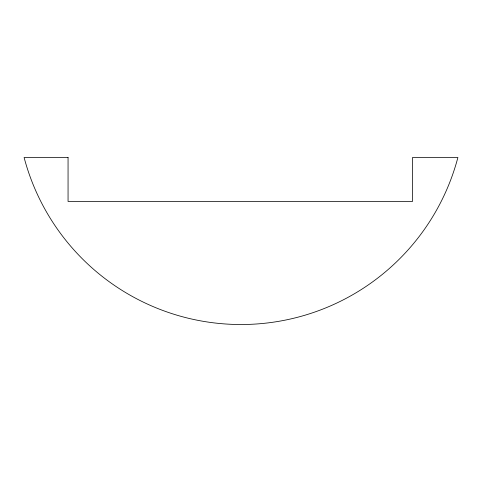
<?xml version="1.0" encoding="UTF-8"?>
<svg xmlns="http://www.w3.org/2000/svg" width="482" height="482" viewBox="0 0 482 482"><rect width="100%" height="100%" fill="white"/><g stroke="black" fill="none" stroke-linecap="round" stroke-linejoin="round"><path stroke-width="0.72" d="M68.058 157.481L24.1 157.481A224.341 224.341 0 0 0 457.9 157.481L412.526 157.481L412.526 201.44L68.058 201.44L68.058 157.481"/></g></svg>
